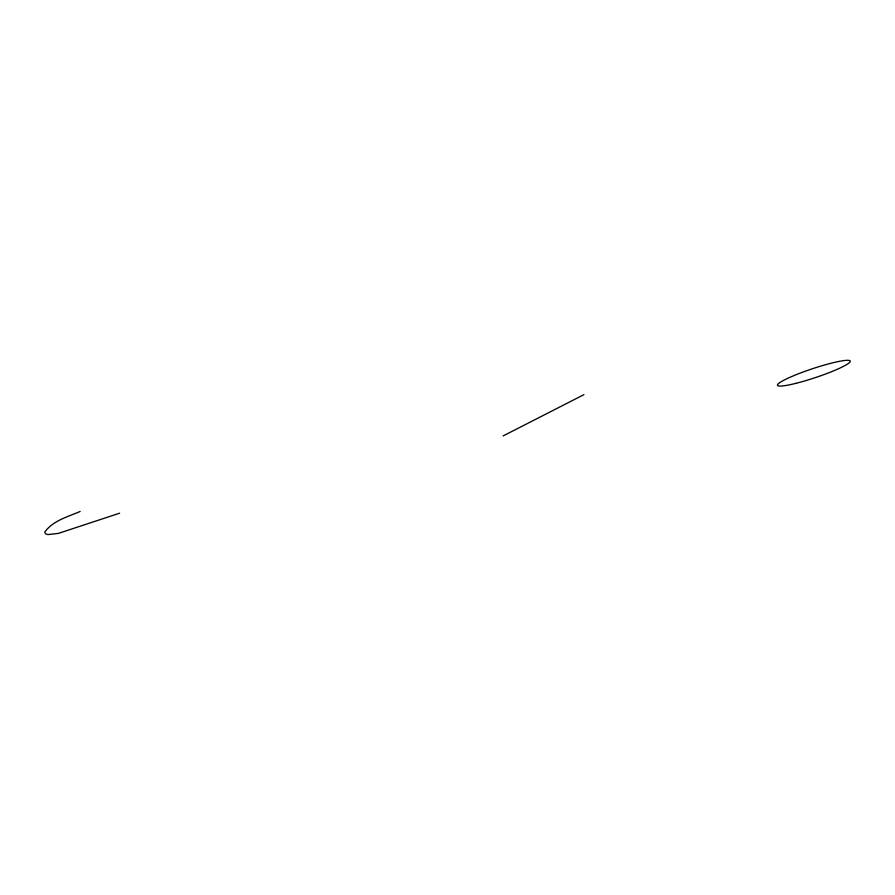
<?xml version="1.0" encoding="UTF-8"?>
<svg xmlns="http://www.w3.org/2000/svg" width="895" height="895" viewBox="0 0 895 895"><rect width="100%" height="100%" fill="white"/><g stroke="black" fill="none" stroke-linecap="round" stroke-linejoin="round"><path stroke-width="1.34" d="M503.091 435.943L583.943 394.65M80.136 511.459C67.875 516.795 52.671 520.733 44.75 532.156L45.522 533.834L47.916 534.583L58.399 533.398L119.617 513.193M795.946 383.328A38.328 4.665 -18.4 0 0 850.25 361.244A38.328 4.665 -18.4 0 0 795.353 375.016A38.328 4.665 -18.4 0 0 795.946 383.328"/></g></svg>
